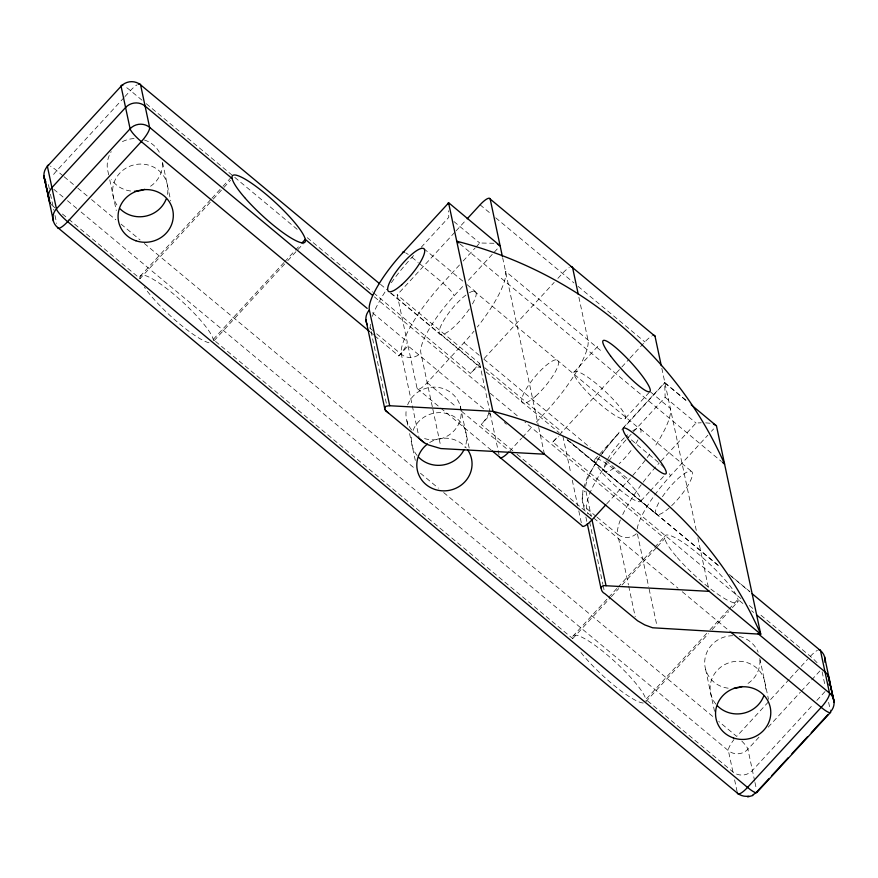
<?xml version="1.0" encoding="UTF-8"?>
<svg xmlns="http://www.w3.org/2000/svg" width="878" height="878" viewBox="0 0 878 878"><rect width="100%" height="100%" fill="white"/><g stroke="black" fill="none" stroke-linecap="round" stroke-linejoin="round"><path stroke-width="0.66" stroke-dasharray="4.39 3.29" d="M582.981 490.231L582.202 499.637L584.474 510.359M685.707 400.072L664.712 382.599L665.14 397.306L628.308 437.332A69.23 17.406 -50.2 0 0 586.789 508.636L587.92 513.948M583.552 487.916L587.426 477.05L599.455 456.878M600.212 455.814L619.297 432.053M573.982 372.195L598.555 345.438M623.007 428.014L664.712 382.599M594.625 459.545L619.363 432.624M124.017 97.59L56.796 170.639A13.85 3.479 -50.2 0 0 51.901 176.818M124.928 96.591L130.46 90.577A13.85 3.479 -50.2 0 1 137.231 84.749M140.085 276.361L210.983 199.306M211.905 198.296L222.035 187.288M222.957 186.29L231.243 177.279M68.747 219.259L140.063 278.6L212.41 199.964M213.233 199.076L223.089 188.353M223.912 187.453L230.497 180.308M283.901 262.61L213.2 339.457L572.719 638.613A49.157 9.241 42.6 0 1 607.73 655.339A49.157 9.241 42.6 0 1 645.999 700.71M284.724 261.721L293.768 251.887M295.414 250.109L299.519 245.642M214.1 340.697L286.832 261.633M287.754 260.634L296.962 250.625M297.883 249.626L303.404 243.623M391.336 282.683A69.23 17.406 -50.2 0 1 411.98 257.32L415.656 253.325M421.188 247.311L448.812 217.294L448.471 210.753M374.665 335.791L398.842 355.908A13.85 3.479 -50.2 0 0 407.151 341.652L397.207 294.865L455.21 231.825M456.132 230.826L466.262 219.807M459.457 265.024L442.885 283.034A69.23 17.406 -50.2 0 0 401.367 354.339L419.267 438.572M463.134 261.018L475.108 248.013M476.03 247.014L479.717 243.008L493.919 243.261M398.842 355.908L408.05 345.899L484.206 409.269M432.316 406.723L420.869 352.901A55.38 13.927 -50.2 0 1 454.091 295.864L464.155 284.922M468.479 280.225L492.931 253.643M494.369 252.074L497.244 248.957M408.05 345.899L417.094 388.427A13.85 3.479 -50.2 0 0 427.202 382.676L464.034 342.639A69.23 17.406 -50.2 0 0 474.021 331.138M373.578 292.879L470.41 373.457L479.618 363.448L397.207 294.865M484.217 358.443L554.194 282.387M557.881 278.381L562.48 273.376A13.85 3.479 -50.2 0 1 569.262 267.549M512.829 450.754L481.254 424.48L490.462 414.482L488.377 412.737M509.613 451.248L521.587 438.243M522.498 437.233L532.628 426.225M536.315 422.23L546.445 411.211A69.23 17.406 -50.2 0 0 587.964 339.918L578.854 297.071M740.977 598.598L552.822 442.029L558.342 436.026M559.264 435.027L620.955 367.97M621.876 366.971L629.241 358.959M630.163 357.961L644.891 341.948A13.85 3.479 -50.2 0 1 651.674 336.12M625.443 418.202L649.95 391.61M621.789 429.891L664.855 382.621M606.753 503.807L628.857 479.794A69.23 17.406 -50.2 0 0 651.048 452.225M661.057 461.049L696.045 423.02L701.248 422.79M640.951 500.954L649.171 492.031M650.093 491.032L665.623 474.175M637.198 528.852A55.38 13.927 -50.2 0 1 670.419 475.876L707.822 435.214M711.421 431.307L713.584 428.958M572.752 636.374L607.741 598.346M608.663 597.347L616.949 588.337M617.871 587.338L653.781 548.311M654.692 547.312L664.822 536.304M572.719 638.613L610.539 597.512M611.362 596.623L618.76 588.578M622.052 585L656.579 547.477M657.402 546.577L664.8 538.543L524.989 422.197M706.702 633.356L645.868 699.481L732.91 771.916A13.85 13.148 -12 0 0 752.424 770.478L813.193 704.419M709.984 629.778L728.071 610.122M728.894 609.233L737.937 599.4L744.237 604.635M645.835 701.72L708.447 633.664M712.135 629.658L728.707 611.648M732.384 607.642L737.915 601.639M789.179 679.342L736.697 736.39L718.775 721.475M790.101 678.343L800.231 667.335M801.153 666.336L807.595 659.323M758.954 737.202L747.902 749.208A13.85 13.148 -12 0 1 728.389 750.646L80.117 211.214M768.162 727.193L800.385 692.171M801.307 691.162L820.645 670.155M816.869 700.424L825.155 691.414M705.703 422.856L710.082 423.24M567.221 439.79L718.841 565.805M729.366 574.552L749.373 591.179M480.068 204.804L491.548 214.353M495.719 217.821L573.96 282.925M578.13 286.393L644.891 341.948M664.953 382.973L687.024 401.345M453.959 221.574L479.717 243.008M665.14 397.306L696.045 423.02M600.475 350.333L505.552 271.335A69.23 17.406 -50.2 0 1 477.369 326.989M650.554 391.994L670.375 408.489A69.23 17.406 -50.2 0 1 654.044 447.846M459.907 243.864L721.442 461.488M423.975 248.781L462.871 281.147M467.074 284.648L475.481 291.65M640.303 428.793L691.809 471.651M474.164 291.134L638.986 428.277M411.98 257.32L418.158 262.467M419.19 263.323L442.885 283.034A13.85 2.601 42.6 0 1 454.091 295.864M664.042 467.458A13.85 2.601 42.6 0 0 659.213 463.046L628.308 437.332A13.85 2.601 42.6 0 0 625.509 435.137M464.034 342.639L479.673 355.667M483.855 359.135L590.257 447.67M605.908 460.698L628.857 479.794M484.832 367.783L562.03 432.02M441.25 334.617L481.934 368.464M486.105 371.943L559.121 432.7M569.559 441.382L606.072 471.76M380.492 284.329L386.814 289.597M391.028 293.109L480.518 367.695A13.85 3.479 -50.2 0 0 470.41 373.457M567.133 439.768L718.5 565.728M731.122 576.22L750.042 591.97M390.523 292.989L439.922 334.101M604.744 471.256L656.25 514.113M142.038 100.213L130.46 90.577A13.85 2.601 42.6 0 0 124.972 86.582M146.242 103.714L297.796 229.827M307.278 237.708L372.524 292.012M749.384 605.59L753.587 609.091M760.952 615.215L810.361 656.327A13.85 2.601 42.6 0 1 817.056 662.681M374.368 296.874L485.04 388.965M490.253 393.3L518.678 416.951M751.568 610.748L753.675 612.493M372.459 312.787L407.151 341.652M504.29 422.483L506.397 424.239M369.572 327.812A13.85 13.148 -12 0 0 370.461 328.624L372.524 330.337M376.64 333.772L401.367 354.339A13.85 13.148 -12 0 0 420.869 352.901M596.063 516.352L586.789 508.636A13.85 13.148 -12 0 1 584.913 490.989M597.095 517.208L617.695 534.351L628.428 584.847M370.461 332.29L373.611 334.913M517.043 454.255L678.068 588.249M682.272 591.75L729.64 631.161M427.202 382.676L456.406 406.975M461.63 411.321L508.571 450.381M417.094 388.427L491.153 450.063M63.117 175.907L56.796 170.639A13.85 2.601 42.6 0 0 50.507 166.194M64.171 176.785L76.825 187.31M77.879 188.188L87.361 196.079M91.586 199.591L115.83 219.763M121.098 224.153L140.074 239.935M144.288 243.447L415.195 468.863M420.463 473.253L438.385 488.157M443.653 492.547L714.56 717.963M53.767 189.286L63.249 197.188M67.463 200.689L79.064 210.336M53.009 206.165L55.105 207.91M62.448 214.023L67.694 218.381M822.126 671.802L825.232 686.42M828.623 702.378L830.599 711.674M759.821 658.522L768.502 699.349M754.685 781.102L747.902 749.208A13.85 2.601 42.6 0 0 741.526 740.802M754.959 782.43L756.375 789.081M661.836 368.321L696.43 531.08M697.856 537.775L709.237 591.355M732.91 771.916L728.389 750.646A13.85 3.479 -50.2 0 1 734.019 739.528M734.612 779.883L737.432 793.174M705.638 669.442L714.582 711.542M637.461 534.109L648.644 586.734M649.149 589.127L657.029 626.201M628.714 586.175L635.211 616.74M585.955 491.252L591.289 516.363M589.61 521.927L602.89 584.386M603.175 585.714L604.02 589.698M585.889 517.065L587.02 522.421M562.93 436.278L570.854 473.549M572.269 480.211L577.658 505.563M578.789 510.897L581.346 522.904M502.644 257.704L538.433 426.071M538.719 427.41L544.415 454.2M479.618 363.448L489.858 411.639M490.144 412.978L499.505 456.999M460.259 406.108L469.489 449.492M432.821 409.115L440.701 446.2M406.887 420.858L407.974 425.962M409.598 433.611L415.294 460.401M371.032 331.302L386.375 403.496M162.606 162.628L170.738 200.908M108.685 174.821L108.148 172.275A27.69 26.296 -12 0 1 111.221 151.685M109.772 179.924L116.28 210.544M49.344 188.891L48.499 184.907A13.85 3.479 -50.2 0 1 49.102 181.834M50.474 194.203L53.865 210.149M54.996 215.472L56.686 223.44M469.445 292.703A27.69 6.958 -50.2 0 1 472.002 304.732M469.291 309.034A27.69 6.958 -50.2 0 1 445.003 333.552A27.69 6.958 -50.2 0 1 442.633 322.38A27.69 6.958 -50.2 0 1 466.262 294.799M662.44 496.718A27.69 6.958 -50.2 0 1 692.083 471.969A27.69 6.958 -50.2 0 1 669.771 507.429A27.69 6.958 -50.2 0 1 659.729 501.02M632.731 430.802A27.69 6.958 -50.2 0 1 640.314 434.544M637.966 439.845A27.69 6.958 -50.2 0 1 634.114 446.189M630.986 450.568A27.69 6.958 -50.2 0 1 619.199 463.705M613.963 468.095A27.69 6.958 -50.2 0 1 605.348 463.88A27.69 6.958 -50.2 0 1 627.627 434.753M370.461 328.624A69.23 17.406 -50.2 0 1 370.406 323.916M372.36 316.321A69.23 17.406 -50.2 0 1 386.068 290.366M405.691 252.875A13.85 2.601 42.6 0 1 408.248 254.466M620.351 520.028A69.23 17.406 -50.2 0 0 617.695 534.351A13.85 13.148 -12 0 0 636.33 533.78M622.721 514.563A69.23 17.406 -50.2 0 1 659.213 463.046M619.056 432.174A13.85 2.601 42.6 0 0 618.913 433.008A55.38 13.927 -50.2 0 0 601.595 454.431M669.365 473.703A13.85 2.601 42.6 0 1 670.419 475.876M585.659 486.291A55.38 13.927 -50.2 0 1 599.345 457.69M759.909 660.036A27.69 26.296 -12 0 1 747.057 684.061M728.18 688.198A27.69 26.296 -12 0 1 704.782 660.475A27.69 26.296 -12 0 1 732.68 635.716M739.21 636.418A27.69 26.296 -12 0 1 758.142 652.167M715.888 704.145A27.69 26.296 -12 0 1 730.803 662.221A27.69 26.296 -12 0 1 765.067 690.975M407.644 404.912A27.69 26.296 -12 0 1 443.961 388.855A27.69 26.296 -12 0 1 458.832 423.668A27.69 26.296 -12 0 1 421.539 437.442M411.716 430.044A27.69 26.296 -12 0 1 406.251 410.092M413.066 430.429A27.69 26.296 -12 0 1 448.537 414.076A27.69 26.296 -12 0 1 464.934 447.571M417.149 455.561A27.69 26.296 -12 0 1 411.683 435.609M162.419 162.869A27.69 26.296 -12 0 1 149.578 186.893M130.69 191.031A27.69 26.296 -12 0 1 111.462 179.43M122.459 141.588A27.69 26.296 -12 0 1 135.19 138.548M144.376 139.975A27.69 26.296 -12 0 1 160.652 155M116.884 204.947A27.69 26.296 -12 0 1 135.98 164.471A27.69 26.296 -12 0 1 167.018 196.452M208.997 342.76A49.157 9.241 42.6 0 1 176.752 321.513A49.157 9.241 42.6 0 1 144.376 287.15M140.063 278.6A49.157 9.241 42.6 0 1 175.073 295.315A49.157 9.241 42.6 0 1 213.343 340.697M643.256 703.015A49.157 9.241 42.6 0 1 613.118 684.653A49.157 9.241 42.6 0 1 578.964 649.896M552.822 442.029A13.85 3.479 -50.2 0 1 558.825 436.673M810.361 656.327A13.85 3.479 -50.2 0 1 817.396 650.346M52.12 205.353A13.85 13.148 -12 0 1 51.297 204.442M429.682 442.523A27.69 26.296 -12 0 1 466.284 447.956M489.244 412.495A13.85 3.479 -50.2 0 1 481.254 424.48M582.762 387.176A34.615 6.508 42.6 0 0 625.092 418.729A34.615 6.508 42.6 0 0 591.278 379.691A34.615 6.508 42.6 0 0 582.762 387.176M602.538 473.033A31.158 5.861 42.6 0 0 640.633 501.426A31.158 5.861 42.6 0 0 610.199 466.295A31.158 5.861 42.6 0 0 602.538 473.033M677.3 557.585A49.157 9.241 42.6 0 0 737.41 602.385A49.157 9.241 42.6 0 0 689.395 546.95A49.157 9.241 42.6 0 0 677.3 557.585M535.668 396.154A27.69 6.958 -50.2 0 0 557.892 360.221A27.69 6.958 -50.2 0 0 526.789 387.977A27.69 6.958 -50.2 0 0 535.668 396.154"/><path stroke-width="1.32" d="M448.296 204.168L448.384 202.598M713.397 423.898L716.448 425.786L760.743 634.212L652.595 627.77L644.759 624.906L637.582 620.79L604.865 593.682C600.245 591.662 599.509 584.243 606.039 585.736L709.237 591.355M301.988 242.954L305.281 239.387L372.557 295.37M367.311 324.772A13.85 13.148 -12 0 1 369.364 310.044A55.38 13.927 -50.2 0 1 402.585 253.007L448.603 202.928L492.909 411.343L760.743 634.212A415.382 394.376 -12 0 0 492.909 411.343L389.195 405.713L385.64 406.36L384.608 408.446A32.245 5.74 37.1 0 0 384.641 408.61L384.674 408.775A20.095 3.578 37.1 0 0 385.497 410.52M467.184 218.809L480.068 204.804A13.85 3.479 -50.2 0 1 490.176 199.043L655.01 336.197L661.266 365.654M492.196 450.93L581.916 525.582A13.85 3.479 -50.2 0 0 592.024 519.82L605.831 504.806M752.83 794.82A13.85 13.148 -12 0 0 756.935 791.736L768.909 778.731M771.674 775.724L788.246 757.714M791.934 753.708L807.584 736.697M811.261 732.691L827.833 714.681M756.935 792.373L830.588 712.31M747.705 796.928L752.896 795.49M544.415 454.2L440.778 448.559L428.431 444.905A32.245 5.74 37.1 0 1 428.025 444.707L427.652 444.531A20.095 3.578 37.1 0 1 424.107 442.644M497.409 243.996L500.12 245.829L448.526 202.631M388.339 412.847L385.541 410.553L424.085 442.622L419.3 438.605M691.227 404.846L716.459 425.83M458.854 242.986L456.758 241.241A415.382 394.376 -12 0 1 724.591 464.111L722.484 462.355M379.483 283.627L140.568 84.826A13.85 3.479 -50.2 0 0 138.57 84.134M752.139 593.715L820.469 650.565A13.85 13.148 -12 0 1 824.925 662.275M232.132 178.519L145.089 106.084A13.85 13.148 -12 0 0 125.576 107.522L51.923 187.585A13.85 13.148 -12 0 0 50.529 203.422M756.814 615.105L824.991 671.835A13.85 13.148 -12 0 1 829.161 684.862M367.202 308.408L149.611 127.354L140.568 84.826A13.85 13.148 -12 0 0 121.065 86.263L47.401 166.326A13.85 13.148 -12 0 0 46.018 182.163M757.933 633.543L829.501 693.093A13.85 13.148 -12 0 1 830.599 711.674A13.85 2.601 42.6 0 1 821.204 707.361L730.694 632.039M369.408 331.423L141.303 141.61A13.85 2.601 42.6 0 1 130.098 128.792L121.065 86.263A13.85 2.601 42.6 0 1 122.799 85.495M510.656 452.115L592.024 519.82M48.586 165.393A13.85 2.601 42.6 0 0 47.401 166.326L56.433 208.854A13.85 13.148 -12 0 0 57.531 227.435L737.432 793.174A13.85 13.148 -12 0 0 748.835 796.126M833.639 699.415L828.13 675.687L834.089 702.093L824.607 656.887M44.361 178.585L49.563 200.996L43.911 175.907L53.393 221.113M578.284 294.393L572.599 267.625A13.85 3.479 -50.2 0 0 571.15 266.78M592.057 519.952L606.039 585.736M587.305 523.76L600.925 588.084M490.176 199.043L502.37 256.387M369.364 310.044L389.7 405.724M365.874 319.636L384.948 409.543M402.585 253.007A13.85 2.601 42.6 0 1 404.319 252.238M742.162 686.486A27.69 26.296 -12 0 1 733.865 688.341M763.673 696.155A27.69 26.296 -12 0 1 717.556 705.978M463.869 449.975A27.69 26.296 -12 0 1 418.806 457.394M144.672 189.319A27.69 26.296 -12 0 1 134.477 191.25M166.194 198.988A27.69 26.296 -12 0 1 120.066 208.81M508.779 452.126A13.85 3.479 -50.2 0 1 499.505 456.999M653.012 335.495A13.85 3.479 -50.2 0 1 655.01 336.197M818.779 649.786A13.85 3.479 -50.2 0 1 820.469 650.565L829.501 693.093A13.85 3.479 -50.2 0 1 821.204 707.361L747.54 787.423A13.85 3.479 -50.2 0 1 737.432 793.174M467.798 449.986A27.69 26.296 -12 0 1 459.907 486.028A27.69 26.296 -12 0 1 422.044 480.42A27.69 26.296 -12 0 1 427.52 444.016M756.935 791.736A13.85 2.601 42.6 0 1 747.54 787.423L67.639 221.673A13.85 2.601 42.6 0 1 56.433 208.854L130.098 128.792A13.85 13.148 -12 0 1 149.611 127.354A13.85 3.479 -50.2 0 1 141.303 141.61L67.639 221.673A13.85 3.479 -50.2 0 1 57.531 227.435M610.506 355.831A34.582 5.74 47.4 0 0 649.742 391.665A34.582 5.74 47.4 0 0 619.297 350.717A34.582 5.74 47.4 0 0 610.506 355.831M630.261 442.117A31.136 5.235 46.9 0 0 665.809 473.868A31.136 5.235 46.9 0 0 637.966 437.079A31.136 5.235 46.9 0 0 630.261 442.117M401.751 284.713A27.69 6.958 -50.2 0 0 423.975 248.781A27.69 6.958 -50.2 0 0 392.861 276.537A27.69 6.958 -50.2 0 0 401.751 284.713M244.644 197.561A49.157 9.241 42.6 0 0 304.743 242.361A49.157 9.241 42.6 0 0 256.727 186.926A49.157 9.241 42.6 0 0 244.644 197.561M733.328 737.915A27.69 26.296 -12 0 0 770.445 708.37A27.69 26.296 -12 0 0 725.722 693.016A27.69 26.296 -12 0 0 733.328 737.915M135.838 240.748A27.69 26.296 -12 0 0 172.966 211.203A27.69 26.296 -12 0 0 128.243 195.849A27.69 26.296 -12 0 0 135.838 240.748"/></g></svg>
